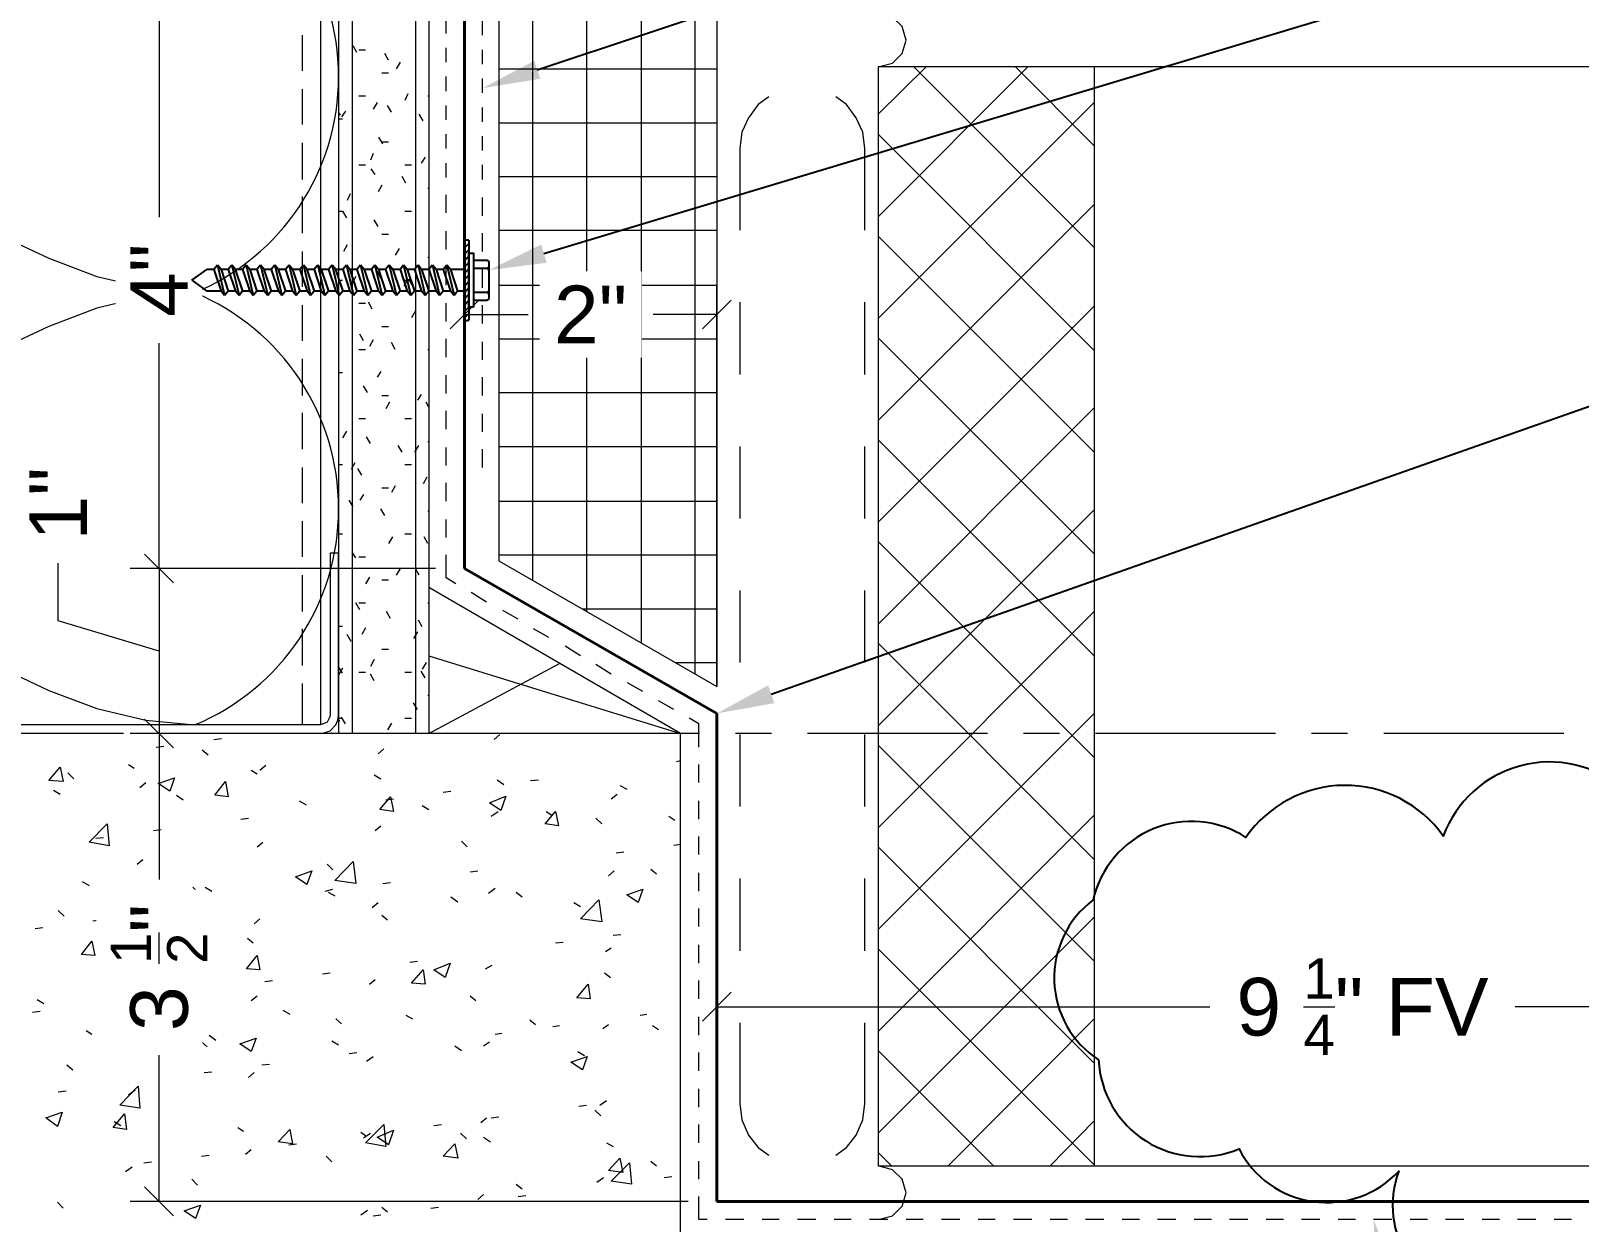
# Model space of a CAD drawing. Header units: inches. Extents: x -257 to 21868, y -296 to 108.
# Drawn here: x 2.56 to 13.31, y 20.89 to 29.15 of the extents above; entities that cross this region are included whole.
import ezdxf
from ezdxf import colors
from ezdxf.entities.mleader import LeaderData, LeaderLine
from ezdxf.math import Vec2, Vec3

# ---------------------------------------------------------------- set-up
doc = ezdxf.new("R2010")
doc.units = ezdxf.units.IN
doc.header["$MEASUREMENT"] = 0
doc.linetypes.add('CENTER', pattern=[2, 1.25, -0.25, 0.25, -0.25])
doc.linetypes.add('HIDDEN', pattern=[0.375, 0.25, -0.125])
doc.layers.get('Defpoints').update_dxf_attribs({"color": 3})
for name, color, linetype, lineweight in [('NSE-By_Others', 8, 'Continuous', 0), ('NSE-Call-Outs', 171, 'Continuous', 13), ('NSE-Dimensions', 51, 'Continuous', 13), ('NSE-Flashing 01', 2, 'Continuous', 40), ('NSE-Grid', 6, 'CENTER', 13), ('NSE-Hardware', 111, 'Continuous', 25)]:
    doc.layers.add(name, color=color, linetype=linetype, lineweight=lineweight)
doc.styles.add('004 - NSSM - Standard', font='arial.ttf', dxfattribs={"height": 0.4})
doc.dimstyles.new('004 - NSSM - Standard', dxfattribs={"dimtxt": 0.4, "dimasz": 0.2, "dimexe": 0.2, "dimexo": 0.2, "dimgap": 0.2, "dimtad": 0, "dimdec": 4, "dimzin": 3, "dimdsep": 46, "dimlunit": 4, "dimtxsty": '004 - NSSM - Standard', "dimblk": 'OBLIQUE', "dimcen": 0.2, "dimclrd": 256, "dimclre": 256, "dimclrt": 256, "dimadec": 0, "dimazin": 0, "dimtfac": 0.7, "dimtdec": 4, "dimtmove": 1, "dimatfit": 2, "dimfxl": 1, "dimtfill": 1, "dimtfillclr": 11, "dimfrac": 1, "dimtolj": 1, "dimtzin": 0, "dimlwd": 0, "dimlwe": 0, "dimarcsym": 0})

# ---------------------------------------------------------------- blocks, each defined once
blk = doc.blocks.new('_Oblique')
at = {"color": 0, "linetype": 'ByBlock', "lineweight": -2}
blk.add_line((-0.5, -0.5), (0.5, 0.5), dxfattribs=at)
blk = doc.blocks.new('*D12')
at = {"layer": 'Defpoints', "color": 0, "transparency": 16777216}
for p in [(3.452, 29.422), (5.573, 29.422), (5.573, 25.422)]:
    blk.add_point(p, dxfattribs=at)
at = {"layer": 'NSE-Dimensions', "lineweight": 0, "transparency": 16777216}
for p, q in [((5.373, 29.422), (3.252, 29.422)), ((3.452, 29.422), (3.452, 27.86)), ((3.452, 25.422), (3.452, 26.985)), ((5.373, 25.422), (3.252, 25.422))]:
    blk.add_line(p, q, dxfattribs=at)
at = {"layer": 'NSE-Dimensions', "lineweight": 0, "transparency": 16777216, "xscale": 0.2, "yscale": 0.2, "zscale": 0.2}
for p, rotation in [((3.452, 29.422), 90), ((3.452, 25.422), 270)]:
    blk.add_blockref('_Oblique', p, dxfattribs=dict(at, rotation=rotation))
at = {"layer": 'NSE-Dimensions', "transparency": 16777216, "insert": (3.452, 27.422), "char_height": 0.4, "attachment_point": 5, "rotation": 90, "style": '004 - NSSM - Standard', "bg_fill": 3, "box_fill_scale": 1.25, "bg_fill_color": 256, "bg_fill_true_color": 13158600, "bg_fill_transparency": 0}
blk.add_mtext('\\A1;4"', dxfattribs=at)
blk = doc.blocks.new('*D13')
at = {"layer": 'Defpoints', "color": 0, "transparency": 16777216}
for p in [(5.573, 25.422), (3.452, 24.276), (7.326, 24.276)]:
    blk.add_point(p, dxfattribs=at)
at = {"layer": 'NSE-Dimensions', "lineweight": 0, "transparency": 16777216}
for p, q in [((2.752, 25.059), (2.752, 25.459)), ((5.373, 25.422), (3.252, 25.422)), ((3.452, 25.422), (3.452, 24.276)), ((3.452, 24.849), (2.752, 25.059)), ((7.126, 24.276), (3.252, 24.276))]:
    blk.add_line(p, q, dxfattribs=at)
at = {"layer": 'NSE-Dimensions', "lineweight": 0, "transparency": 16777216, "xscale": 0.2, "yscale": 0.2, "zscale": 0.2}
for p, rotation in [((3.452, 25.422), 90), ((3.452, 24.276), 270)]:
    blk.add_blockref('_Oblique', p, dxfattribs=dict(at, rotation=rotation))
at = {"layer": 'NSE-Dimensions', "transparency": 16777216, "insert": (2.752, 25.87), "char_height": 0.4, "attachment_point": 5, "rotation": 90, "style": '004 - NSSM - Standard', "bg_fill": 3, "box_fill_scale": 1.25, "bg_fill_color": 256, "bg_fill_true_color": 13158600, "bg_fill_transparency": 0}
blk.add_mtext('\\A1;1"', dxfattribs=at)
blk = doc.blocks.new('*D14')
at = {"layer": 'Defpoints', "color": 0, "transparency": 16777216}
for p in [(5.573, 27.185), (5.573, 25.422), (7.326, 24.416)]:
    blk.add_point(p, dxfattribs=at)
at = {"layer": 'NSE-Dimensions', "lineweight": 0, "transparency": 16777216}
for p, q in [((5.573, 25.622), (5.573, 27.385)), ((7.326, 24.616), (7.326, 27.385)), ((5.573, 27.185), (6.016, 27.185)), ((7.326, 27.185), (6.883, 27.185))]:
    blk.add_line(p, q, dxfattribs=at)
at = {"layer": 'NSE-Dimensions', "lineweight": 0, "transparency": 16777216, "xscale": 0.2, "yscale": 0.2, "zscale": 0.2, "rotation": 180}
blk.add_blockref('_Oblique', (5.573, 27.185), dxfattribs=at)
at = {"layer": 'NSE-Dimensions', "lineweight": 0, "transparency": 16777216, "xscale": 0.2, "yscale": 0.2, "zscale": 0.2}
blk.add_blockref('_Oblique', (7.326, 27.185), dxfattribs=at)
at = {"layer": 'NSE-Dimensions', "transparency": 16777216, "insert": (6.449, 27.185), "char_height": 0.4, "attachment_point": 5, "style": '004 - NSSM - Standard', "bg_fill": 3, "box_fill_scale": 1.25, "bg_fill_color": 256, "bg_fill_true_color": 13158600, "bg_fill_transparency": 0}
blk.add_mtext('\\A1;2"', dxfattribs=at)
blk = doc.blocks.new('*D15')
at = {"layer": 'Defpoints', "color": 0, "transparency": 16777216}
for p in [(7.326, 24.276), (3.452, 21.029), (7.326, 21.029)]:
    blk.add_point(p, dxfattribs=at)
at = {"layer": 'NSE-Dimensions', "lineweight": 0, "transparency": 16777216}
for p, q in [((7.126, 24.276), (3.252, 24.276)), ((3.452, 24.276), (3.452, 23.262)), ((3.452, 21.029), (3.452, 22.043)), ((7.126, 21.029), (3.252, 21.029))]:
    blk.add_line(p, q, dxfattribs=at)
at = {"layer": 'NSE-Dimensions', "lineweight": 0, "transparency": 16777216, "xscale": 0.2, "yscale": 0.2, "zscale": 0.2}
for p, rotation in [((3.452, 24.276), 90), ((3.452, 21.029), 270)]:
    blk.add_blockref('_Oblique', p, dxfattribs=dict(at, rotation=rotation))
at = {"layer": 'NSE-Dimensions', "transparency": 16777216, "insert": (3.452, 22.652), "char_height": 0.4, "attachment_point": 5, "rotation": 90, "style": '004 - NSSM - Standard', "bg_fill": 3, "box_fill_scale": 1.25, "bg_fill_color": 256, "bg_fill_true_color": 13158600, "bg_fill_transparency": 0}
blk.add_mtext('\\A1;3 {\\H0.7x;\\S1/2;}"', dxfattribs=at)
blk = doc.blocks.new('*D16')
at = {"layer": 'Defpoints', "color": 0, "transparency": 16777216}
for p in [(16.293, 22.38), (7.326, 21.029), (16.293, 21.029)]:
    blk.add_point(p, dxfattribs=at)
at = {"layer": 'NSE-Dimensions', "lineweight": 0, "transparency": 16777216}
for p, q in [((7.326, 21.229), (7.326, 22.58)), ((16.293, 21.229), (16.293, 22.58)), ((7.326, 22.38), (10.75, 22.38)), ((16.293, 22.38), (12.869, 22.38))]:
    blk.add_line(p, q, dxfattribs=at)
at = {"layer": 'NSE-Dimensions', "lineweight": 0, "transparency": 16777216, "xscale": 0.2, "yscale": 0.2, "zscale": 0.2, "rotation": 180}
blk.add_blockref('_Oblique', (7.326, 22.38), dxfattribs=at)
at = {"layer": 'NSE-Dimensions', "lineweight": 0, "transparency": 16777216, "xscale": 0.2, "yscale": 0.2, "zscale": 0.2}
blk.add_blockref('_Oblique', (16.293, 22.38), dxfattribs=at)
at = {"layer": 'NSE-Dimensions', "transparency": 16777216, "insert": (11.809, 22.38), "char_height": 0.4, "attachment_point": 5, "style": '004 - NSSM - Standard', "bg_fill": 3, "box_fill_scale": 1.25, "bg_fill_color": 256, "bg_fill_true_color": 13158600, "bg_fill_transparency": 0}
blk.add_mtext('\\A1;9 {\\H0.7x;\\S1/4;}" FV', dxfattribs=at)
blk = doc.blocks.new('*U18')
h = blk.add_hatch()
h.set_pattern_fill('ANSI31', scale=0.25, angle=180)
h.set_pattern_definition([(225, (-0.96875, 0.2462), (0.0220971, -0.0220971), [])])
h.paths.add_polyline_path([(0, -0.271, 0.602221), (0.016, -0.28, 0.602221), (0.031, -0.271), (0.031, 0.271, 0.602221), (0.016, 0.28, 0.602221), (0, 0.271)])
at = {"color": 0, "linetype": 'ByBlock', "lineweight": -2}
for p, q in [((-1.892, 0), (-1.789, 0.075)), ((-1.892, 0), (-1.789, -0.075)), ((-1.74, 0.075), (-1.789, 0.075)), ((-1.715, 0.105), (-1.74, 0.075)), ((-1.74, 0.075), (-1.69, -0.075)), ((-1.715, 0.105), (-1.665, -0.105)), ((-1.69, 0.075), (-1.715, 0.105)), ((-1.64, 0.075), (-1.69, 0.075)), ((-1.69, 0.075), (-1.64, -0.075)), ((-1.615, 0.105), (-1.64, 0.075)), ((-1.64, 0.075), (-1.59, -0.075)), ((-1.615, 0.105), (-1.565, -0.105)), ((-1.59, 0.075), (-1.615, 0.105)), ((-1.541, 0.075), (-1.591, 0.075)), ((-1.591, 0.075), (-1.541, -0.075)), ((-1.516, 0.105), (-1.541, 0.075)), ((-1.541, 0.075), (-1.491, -0.075)), ((-1.516, 0.105), (-1.466, -0.105)), ((-1.491, 0.075), (-1.516, 0.105)), ((-1.441, 0.075), (-1.491, 0.075)), ((-1.491, 0.075), (-1.441, -0.075)), ((-1.416, 0.105), (-1.441, 0.075)), ((-1.441, 0.075), (-1.391, -0.075)), ((-1.416, 0.105), (-1.366, -0.105)), ((-1.391, 0.075), (-1.416, 0.105)), ((-1.342, 0.075), (-1.392, 0.075)), ((-1.392, 0.075), (-1.342, -0.075)), ((-1.317, 0.105), (-1.342, 0.075)), ((-1.342, 0.075), (-1.292, -0.075)), ((-1.317, 0.105), (-1.267, -0.105)), ((-1.292, 0.075), (-1.317, 0.105)), ((-1.243, 0.075), (-1.293, 0.075)), ((-1.293, 0.075), (-1.243, -0.075)), ((-1.218, 0.105), (-1.243, 0.075)), ((-1.243, 0.075), (-1.193, -0.075)), ((-1.218, 0.105), (-1.168, -0.105)), ((-1.193, 0.075), (-1.218, 0.105)), ((-1.143, 0.075), (-1.193, 0.075)), ((-1.193, 0.075), (-1.143, -0.075)), ((-1.118, 0.105), (-1.143, 0.075)), ((-1.143, 0.075), (-1.093, -0.075)), ((-1.118, 0.105), (-1.068, -0.105)), ((-1.093, 0.075), (-1.118, 0.105)), ((-1.044, 0.075), (-1.094, 0.075)), ((-1.094, 0.075), (-1.044, -0.075)), ((-1.019, 0.105), (-1.044, 0.075)), ((-1.044, 0.075), (-0.994, -0.075)), ((-1.019, 0.105), (-0.969, -0.105)), ((-0.994, 0.075), (-1.019, 0.105)), ((-0.944, 0.075), (-0.994, 0.075)), ((-0.994, 0.075), (-0.944, -0.075)), ((-0.919, 0.105), (-0.944, 0.075)), ((-0.944, 0.075), (-0.894, -0.075)), ((-0.919, 0.105), (-0.869, -0.105)), ((-0.894, 0.075), (-0.919, 0.105)), ((-0.845, 0.075), (-0.895, 0.075)), ((-0.895, 0.075), (-0.845, -0.075)), ((-0.82, 0.105), (-0.845, 0.075)), ((-0.845, 0.075), (-0.795, -0.075)), ((-0.82, 0.105), (-0.77, -0.105)), ((-0.795, 0.075), (-0.82, 0.105)), ((-0.746, 0.075), (-0.796, 0.075)), ((-0.796, 0.075), (-0.746, -0.075)), ((-0.721, 0.105), (-0.746, 0.075)), ((-0.746, 0.075), (-0.696, -0.075)), ((-0.721, 0.105), (-0.671, -0.105)), ((-0.696, 0.075), (-0.721, 0.105)), ((-0.646, 0.075), (-0.696, 0.075)), ((-0.696, 0.075), (-0.646, -0.075)), ((-0.621, 0.105), (-0.646, 0.075)), ((-0.646, 0.075), (-0.596, -0.075)), ((-0.621, 0.105), (-0.571, -0.105)), ((-0.596, 0.075), (-0.621, 0.105)), ((-0.547, 0.075), (-0.597, 0.075)), ((-0.597, 0.075), (-0.547, -0.075)), ((-0.522, 0.105), (-0.547, 0.075)), ((-0.547, 0.075), (-0.497, -0.075)), ((-0.522, 0.105), (-0.472, -0.105)), ((-0.497, 0.075), (-0.522, 0.105)), ((-0.447, 0.075), (-0.497, 0.075)), ((-0.497, 0.075), (-0.447, -0.075)), ((-0.422, 0.105), (-0.447, 0.075)), ((-0.447, 0.075), (-0.397, -0.075)), ((-0.422, 0.105), (-0.372, -0.105)), ((-0.397, 0.075), (-0.422, 0.105)), ((-0.347, 0.075), (-0.397, 0.075)), ((-0.397, 0.075), (-0.347, -0.075)), ((-0.322, 0.105), (-0.347, 0.075)), ((-0.347, 0.075), (-0.297, -0.075)), ((-0.322, 0.105), (-0.272, -0.105)), ((-0.297, 0.075), (-0.322, 0.105)), ((-0.247, 0.075), (-0.297, 0.075)), ((-0.297, 0.075), (-0.247, -0.075)), ((-0.222, 0.105), (-0.247, 0.075)), ((-0.247, 0.075), (-0.197, -0.075)), ((-0.222, 0.105), (-0.172, -0.105)), ((-0.197, 0.075), (-0.222, 0.105)), ((-0.147, 0.075), (-0.197, 0.075)), ((-0.197, 0.075), (-0.147, -0.075)), ((-0.122, 0.105), (-0.147, 0.075)), ((-0.147, 0.075), (-0.097, -0.075)), ((-0.122, 0.105), (-0.072, -0.105)), ((-0.097, 0.075), (-0.122, 0.105)), ((0, 0.075), (-0.097, 0.075)), ((-0.097, 0.075), (-0.047, -0.075)), ((-1.69, -0.075), (-1.789, -0.075)), ((-1.665, -0.105), (-1.69, -0.075)), ((-1.64, -0.075), (-1.665, -0.105)), ((-1.59, -0.075), (-1.64, -0.075)), ((-1.565, -0.105), (-1.59, -0.075)), ((-1.54, -0.075), (-1.565, -0.105)), ((-1.491, -0.075), (-1.541, -0.075)), ((-1.466, -0.105), (-1.491, -0.075)), ((-1.441, -0.075), (-1.466, -0.105)), ((-1.391, -0.075), (-1.441, -0.075)), ((-1.366, -0.105), (-1.391, -0.075)), ((-1.341, -0.075), (-1.366, -0.105)), ((-1.292, -0.075), (-1.342, -0.075)), ((-1.267, -0.105), (-1.292, -0.075)), ((-1.242, -0.075), (-1.267, -0.105)), ((-1.193, -0.075), (-1.243, -0.075)), ((-1.168, -0.105), (-1.193, -0.075)), ((-1.143, -0.075), (-1.168, -0.105)), ((-1.093, -0.075), (-1.143, -0.075)), ((-1.068, -0.105), (-1.093, -0.075)), ((-1.043, -0.075), (-1.068, -0.105)), ((-0.994, -0.075), (-1.044, -0.075)), ((-0.969, -0.105), (-0.994, -0.075)), ((-0.944, -0.075), (-0.969, -0.105)), ((-0.894, -0.075), (-0.944, -0.075)), ((-0.869, -0.105), (-0.894, -0.075)), ((-0.844, -0.075), (-0.869, -0.105)), ((-0.795, -0.075), (-0.845, -0.075)), ((-0.77, -0.105), (-0.795, -0.075)), ((-0.745, -0.075), (-0.77, -0.105)), ((-0.696, -0.075), (-0.746, -0.075)), ((-0.671, -0.105), (-0.696, -0.075)), ((-0.646, -0.075), (-0.671, -0.105)), ((-0.596, -0.075), (-0.646, -0.075)), ((-0.571, -0.105), (-0.596, -0.075)), ((-0.546, -0.075), (-0.571, -0.105)), ((-0.497, -0.075), (-0.547, -0.075)), ((-0.472, -0.105), (-0.497, -0.075)), ((-0.447, -0.075), (-0.472, -0.105)), ((-0.397, -0.075), (-0.447, -0.075)), ((-0.372, -0.105), (-0.397, -0.075)), ((-0.347, -0.075), (-0.372, -0.105)), ((-0.297, -0.075), (-0.347, -0.075)), ((-0.272, -0.105), (-0.297, -0.075)), ((-0.247, -0.075), (-0.272, -0.105)), ((-0.197, -0.075), (-0.247, -0.075)), ((-0.172, -0.105), (-0.197, -0.075)), ((-0.147, -0.075), (-0.172, -0.105)), ((-0.097, -0.075), (-0.147, -0.075)), ((-0.072, -0.105), (-0.097, -0.075)), ((-0.047, -0.075), (-0.072, -0.105)), ((0, -0.075), (-0.047, -0.075))]:
    blk.add_line(p, q, dxfattribs=at)
at = {"color": 0, "linetype": 'ByBlock', "lineweight": -2, "flags": 128}
blk.add_lwpolyline([(0.021, -0.281), (0.01, -0.281, -0.414214), (0, -0.271), (0, 0.271, -0.414214), (0.01, 0.281), (0.021, 0.281, -0.414214), (0.031, 0.271), (0.031, -0.271, -0.414214)], format="xyb", close=True, dxfattribs=at)
blk.add_lwpolyline([(0.062, -0.188), (0.031, -0.188), (0.031, 0.187), (0.062, 0.187), (0.062, -0.188)], dxfattribs=at)
for points in [[(0.062, 0.14), (0.153, 0.14, -0.414214), (0.169, 0.124), (0.169, -0.124, -0.414214), (0.153, -0.14), (0.062, -0.14)], [(0.169, 0.094, -0.414214), (0.156, 0.082), (0.062, 0.082)], [(0.169, 0.069, 0.414214), (0.156, 0.082), (0.062, 0.082)], [(0.169, -0.071, -0.414214), (0.156, -0.084), (0.062, -0.084)], [(0.169, -0.096, 0.414214), (0.156, -0.084), (0.062, -0.084)]]:
    blk.add_lwpolyline(points, format="xyb", dxfattribs=at)

msp = doc.modelspace()

# ---------------------------------------------------------------- linework, layer by layer
at = {"layer": 'NSE-By_Others'}
for points in [[(4.57303, 34.40912), (4.57303, 24.33603)], [(4.6997, 24.27639), (4.6997, 34.40912)], [(4.79303, 34.40912), (4.79303, 24.27639)], [(5.23303, 34.40912), (5.23303, 24.27639)], [(5.32635, 34.40912), (5.32635, 24.27639)], [(6.0464, 34.40912), (6.0464, 25.34317)], [(6.41971, 34.40912), (6.41971, 25.1229)], [(6.79973, 34.40912), (6.79973, 24.9094)], [(7.17303, 34.40912), (7.17303, 24.68982)], [(7.32641, 34.40912), (7.32641, 24.60306)], [(5.5728, 31.74246), (5.69947, 31.61579), (5.69947, 29.97579), (5.8128, 29.85579), (5.8128, 25.47579), (7.32613, 24.60246)], [(8.44613, 28.90246), (8.54613, 28.92912), (8.6128, 28.99579), (8.63947, 29.08912), (8.6128, 29.18246), (8.54613, 29.24912), (8.44613, 29.27579), (16.0728, 29.27579), (15.97947, 29.24912), (15.9128, 29.18246), (15.88613, 29.08912), (15.9128, 28.99579), (15.97947, 28.92912), (16.0728, 28.90246)], [(4.44613, 29.12246), (4.44613, 28.87579)], [(4.82613, 29.00246), (4.79947, 29.04912)], [(4.83947, 29.02246), (4.88613, 29.02246)], [(5.04613, 28.94912), (5.01947, 28.99579)], [(5.12613, 28.93579), (5.09947, 28.88912)], [(4.99947, 28.86246), (5.04613, 28.86246)], [(5.8128, 28.88912), (7.32613, 28.88912)], [(8.44613, 28.57579), (8.77947, 28.90246)], [(8.44613, 27.86246), (9.48613, 28.90246)], [(16.0728, 28.90246), (8.44613, 28.90246), (8.44613, 21.27579), (16.0728, 21.27579)], [(9.94613, 27.64912), (8.6928, 28.90246)], [(9.94613, 28.35579), (9.39947, 28.90246)], [(9.94613, 28.90246), (9.94613, 21.27579)], [(4.44613, 28.74912), (4.44613, 28.50246)], [(5.17947, 28.71579), (5.15947, 28.66912)], [(4.74613, 28.59579), (4.71947, 28.55579)], [(4.83947, 28.70246), (4.88613, 28.70246)], [(4.96613, 28.65579), (4.93947, 28.60912)], [(5.06613, 28.58912), (5.03947, 28.63579)], [(5.31947, 28.70246), (5.32613, 28.70246)], [(7.68613, 28.69579), (7.6128, 28.64246), (7.54613, 28.54912), (7.49947, 28.44912), (7.48613, 28.33579), (7.48613, 27.76912)], [(8.3528, 27.76912), (8.3528, 28.33579), (8.33947, 28.44912), (8.2928, 28.54912), (8.22613, 28.64246), (8.1528, 28.69579)], [(8.44613, 27.15579), (9.94613, 28.65579)], [(4.7128, 28.56912), (4.69947, 28.58912)], [(4.69947, 28.54246), (4.72613, 28.54246)], [(5.28613, 28.52912), (5.25947, 28.57579)], [(5.8128, 28.51579), (7.32613, 28.51579)], [(5.00613, 28.36912), (4.97947, 28.41579)], [(4.99947, 28.38246), (5.04613, 28.38246)], [(9.94613, 26.93579), (8.44613, 28.43579)], [(4.44613, 28.37579), (4.44613, 28.12246)], [(4.93947, 28.30246), (4.91947, 28.25579)], [(5.29947, 28.27579), (5.2728, 28.23579)], [(4.83947, 28.22246), (4.88613, 28.22246)], [(4.9528, 28.15579), (4.92613, 28.19579)], [(5.15947, 28.22246), (5.20613, 28.22246)], [(4.99947, 28.08246), (4.9728, 28.03579)], [(5.16613, 28.09579), (5.13947, 28.14246)], [(5.31947, 28.06246), (5.32613, 28.06246)], [(5.8128, 28.14246), (7.32613, 28.14246)], [(4.44613, 28.00246), (4.44613, 27.74912)], [(4.77947, 28.02246), (4.75947, 27.97579)], [(5.44613, 27.88912), (5.44613, 28.01579)], [(5.69947, 27.86912), (5.69947, 27.99579)], [(4.69947, 27.90246), (4.72613, 27.90246), (4.7528, 27.85579)], [(5.15947, 27.90246), (5.20613, 27.90246)], [(8.44613, 26.44912), (9.94613, 27.94912)], [(4.9728, 27.79579), (4.94613, 27.84246)], [(4.99947, 27.74246), (5.04613, 27.74246)], [(5.44613, 27.63579), (5.44613, 27.76246)], [(5.69947, 27.62246), (5.69947, 27.74912)], [(5.8128, 27.76912), (7.32613, 27.76912)], [(2.35947, 27.72912), (2.68613, 27.57579), (3.01947, 27.44912), (3.35947, 27.36912), (3.69947, 27.33579), (3.35947, 27.30912), (3.01947, 27.22912), (2.68613, 27.10246), (2.35947, 26.94912)], [(4.75947, 27.66912), (4.7328, 27.62246)], [(5.11947, 27.64246), (5.0928, 27.59579)], [(9.94613, 26.22912), (8.44613, 27.72912)], [(4.44613, 27.62246), (4.44613, 27.37579)], [(5.31947, 27.58246), (5.32613, 27.58246)], [(4.69947, 27.42246), (4.72613, 27.42246)], [(4.81947, 27.44912), (4.7928, 27.40246)], [(4.9928, 27.43579), (4.96613, 27.48246)], [(5.17947, 27.42912), (5.1528, 27.38246)], [(5.15947, 27.42246), (5.20613, 27.42246)], [(5.2128, 27.38246), (5.18613, 27.42912)], [(5.44613, 27.38912), (5.44613, 27.51579)], [(5.69947, 27.36912), (5.69947, 27.49579)], [(5.8128, 27.38912), (7.32613, 27.38912)], [(4.44613, 27.24912), (4.44613, 27.00246)], [(4.83947, 27.26246), (4.88613, 27.26246)], [(4.9328, 27.22246), (4.90613, 27.26912)], [(5.2328, 27.20912), (5.20613, 27.16246)], [(5.44613, 27.13579), (5.44613, 27.26246)], [(5.69947, 27.12246), (5.69947, 27.24912)], [(7.48613, 27.26912), (7.48613, 26.76912)], [(8.3528, 26.76912), (8.3528, 27.26912)], [(8.44613, 25.74246), (9.94613, 27.24246)], [(4.99947, 27.10246), (5.04613, 27.10246)], [(4.8728, 27.00246), (4.84613, 27.04912)], [(4.93947, 27.00912), (4.9128, 26.96246)], [(5.0928, 26.94246), (5.06613, 26.98912)], [(5.44613, 26.88912), (5.44613, 27.01579)], [(5.69947, 26.86912), (5.69947, 26.99579)], [(5.8128, 27.01579), (7.32613, 27.01579)], [(9.94613, 25.52246), (8.44613, 27.02246)], [(4.44613, 26.87579), (4.44613, 26.62246)], [(4.83947, 26.94246), (4.88613, 26.94246)], [(5.31947, 26.94246), (5.32613, 26.94246)], [(4.69947, 26.78246), (4.72613, 26.78246)], [(4.9928, 26.78912), (4.96613, 26.74912)], [(4.89947, 26.64246), (4.8728, 26.68912)], [(5.44613, 26.63579), (5.44613, 26.76246)], [(5.69947, 26.62246), (5.69947, 26.74912)], [(4.99947, 26.62246), (5.04613, 26.62246)], [(5.0528, 26.57579), (5.02613, 26.52912)], [(5.2728, 26.62912), (5.24613, 26.58912)], [(5.32613, 26.54246), (5.30613, 26.57579)], [(5.8128, 26.64246), (7.32613, 26.64246)], [(4.44613, 26.50246), (4.44613, 26.24912)], [(4.83947, 26.46246), (4.88613, 26.46246)], [(5.15947, 26.46246), (5.20613, 26.46246)], [(5.44613, 26.38912), (5.44613, 26.51579)], [(5.69947, 26.36912), (5.69947, 26.49579)], [(8.44613, 25.03579), (9.94613, 26.53579)], [(4.7528, 26.37579), (4.72613, 26.32912)], [(4.91947, 26.28912), (4.8928, 26.33579)], [(5.13947, 26.22912), (5.1128, 26.27579)], [(5.2528, 26.27579), (5.22613, 26.22912)], [(5.31947, 26.30246), (5.32613, 26.30246)], [(5.44613, 26.13579), (5.44613, 26.26246)], [(5.69947, 26.12246), (5.69947, 26.24912)], [(5.8128, 26.26912), (7.32613, 26.26912)], [(7.48613, 26.26912), (7.48613, 25.76912)], [(8.3528, 25.76912), (8.3528, 26.26912)], [(9.94613, 24.81579), (8.44613, 26.31579)], [(4.69947, 26.14246), (4.72613, 26.14246)], [(4.8128, 26.15579), (4.78613, 26.10912)], [(5.15947, 26.14246), (5.20613, 26.14246)], [(4.44613, 26.12246), (4.44613, 25.87579)], [(4.85947, 26.06912), (4.8328, 26.11579)], [(5.3128, 26.05579), (5.28613, 26.00912)], [(5.44613, 25.88912), (5.44613, 26.01579)], [(4.8728, 25.93579), (4.84613, 25.89579)], [(4.99947, 25.98246), (5.04613, 25.98246)], [(5.0928, 25.99579), (5.06613, 25.94912)], [(4.79947, 25.84912), (4.7728, 25.89579)], [(5.01947, 25.78912), (4.9928, 25.83579)], [(5.31947, 25.82246), (5.32613, 25.82246)], [(5.8128, 25.88912), (7.32613, 25.88912)], [(8.44613, 24.32912), (9.94613, 25.82912)], [(4.44613, 25.74912), (4.44613, 25.50246)], [(5.44613, 25.63579), (5.44613, 25.76246)], [(4.69947, 25.66246), (4.72613, 25.66246)], [(5.0728, 25.64246), (5.04613, 25.59579)], [(5.15947, 25.66246), (5.20613, 25.66246)], [(5.31947, 25.59579), (5.2928, 25.64246)], [(9.94613, 24.10912), (8.44613, 25.60912)], [(4.5728, 24.27579), (4.60613, 24.28246), (4.63947, 24.29579), (4.67947, 24.33579), (4.6928, 24.36912), (4.69947, 24.40246), (4.69947, 25.52912), (4.63947, 25.52912), (4.63947, 24.40246), (4.6328, 24.38246), (4.61947, 24.35579), (4.5928, 24.34246), (4.5728, 24.33579), (-1.17387, 24.33579)], [(4.81947, 25.49579), (4.7928, 25.53579)], [(4.83947, 25.50246), (4.88613, 25.50246)], [(5.5128, 25.31579), (5.44613, 25.35579), (5.44613, 25.51579)], [(5.8128, 25.51579), (7.32613, 25.51579)], [(4.44613, 25.37579), (4.44613, 25.12246)], [(5.12613, 25.42246), (5.09947, 25.37579)], [(5.25947, 25.37579), (5.2328, 25.42246)], [(4.9128, 25.36246), (4.88613, 25.31579)], [(4.99947, 25.34246), (5.04613, 25.34246)], [(7.0728, 24.27579), (5.32613, 25.28912)], [(7.48613, 25.26912), (7.48613, 24.76912)], [(8.3528, 24.76912), (8.3528, 25.26912)], [(4.84613, 25.13579), (4.81947, 25.18246)], [(4.83947, 25.18246), (4.88613, 25.18246)], [(5.31947, 25.18246), (5.32613, 25.18246)], [(5.72613, 25.18912), (5.61947, 25.25579)], [(5.05947, 25.07579), (5.0328, 25.12246)], [(5.27947, 25.01579), (5.2528, 25.06246)], [(5.94613, 25.06912), (5.83947, 25.12912)], [(6.3928, 25.14246), (7.32613, 25.14246)], [(8.44613, 23.62246), (9.94613, 25.12246)], [(4.44613, 25.00246), (4.44613, 24.74912)], [(4.69947, 25.02246), (4.72613, 25.02246)], [(4.78613, 24.91579), (4.75947, 24.96246)], [(4.88613, 25.00912), (4.85947, 24.96246)], [(5.24613, 24.98246), (5.21947, 24.93579)], [(6.15947, 24.94246), (6.0528, 25.00246)], [(4.99947, 24.86246), (5.04613, 24.86246)], [(6.37947, 24.81579), (6.2728, 24.88246)], [(9.94613, 23.40246), (8.44613, 24.90246)], [(4.72613, 24.69579), (4.69947, 24.74246)], [(4.72613, 24.72912), (4.69947, 24.68246)], [(4.94613, 24.78912), (4.91947, 24.74246)], [(5.30613, 24.76912), (5.27947, 24.72246)], [(5.32613, 24.81579), (7.0728, 24.27579)], [(5.32613, 24.27579), (6.2328, 24.76246)], [(6.5928, 24.68912), (6.48613, 24.75579)], [(7.03947, 24.76912), (7.32613, 24.76912)], [(4.44613, 24.62246), (4.44613, 24.33579)], [(4.83947, 24.70246), (4.88613, 24.70246)], [(4.94613, 24.64246), (4.91947, 24.68912)], [(5.15947, 24.70246), (5.20613, 24.70246)], [(5.29947, 24.66246), (5.2728, 24.70912)], [(6.8128, 24.56912), (6.70613, 24.62912)], [(5.31947, 24.54246), (5.32613, 24.54246)], [(5.24613, 24.44246), (5.21947, 24.48912)], [(7.02613, 24.44246), (6.91947, 24.50246)], [(8.44613, 22.91579), (9.94613, 24.41579)], [(4.69947, 24.38246), (4.72613, 24.38246)], [(4.70613, 24.36912), (4.69947, 24.35579)], [(4.74613, 24.34246), (4.71947, 24.38912)], [(5.06613, 24.34912), (5.03947, 24.30246)], [(5.15947, 24.38246), (5.20613, 24.38246)], [(7.19947, 24.18246), (7.19947, 24.34246), (7.1328, 24.38246)], [(3.4328, 24.18246), (3.48613, 24.18912)], [(3.8328, 24.23579), (3.88613, 24.24246)], [(5.77947, 24.23579), (5.81947, 24.26912)], [(16.0728, 11.40246), (16.0728, 20.77579), (7.0728, 20.77579), (7.0728, 24.27579)], [(7.48613, 24.26912), (7.48613, 23.76912)], [(8.3528, 23.76912), (8.3528, 24.26912)], [(9.94613, 22.69579), (8.44613, 24.19579)], [(3.7528, 24.16246), (3.7928, 24.12912)], [(4.9728, 24.13579), (5.0128, 24.16912)], [(7.04613, 24.08246), (7.0728, 24.08912)], [(2.81947, 24.00246), (2.85947, 23.96246)], [(3.23947, 24.06246), (3.27947, 24.03579)], [(4.0928, 24.02246), (4.1328, 23.99579)], [(4.1528, 24.02246), (4.1928, 24.05579)], [(4.94613, 23.98912), (4.9928, 23.96246)], [(7.19947, 23.93579), (7.19947, 24.06246)], [(2.71947, 23.88246), (2.76613, 23.85579)], [(3.31947, 23.90246), (3.35947, 23.93579)], [(5.42613, 23.86912), (5.47947, 23.87579)], [(5.79947, 23.95579), (5.84613, 23.92246)], [(6.0328, 23.94912), (6.08613, 23.95579)], [(6.6528, 23.91579), (6.69947, 23.88912)], [(3.5728, 23.84912), (3.61947, 23.81579)], [(4.42613, 23.80912), (4.4728, 23.78246)], [(5.02613, 23.81579), (5.07947, 23.82246)], [(5.27947, 23.77579), (5.32613, 23.74912)], [(6.5928, 23.82246), (6.6328, 23.85579)], [(7.19947, 23.68246), (7.19947, 23.80912)], [(4.01947, 23.68246), (4.0728, 23.68912)], [(5.75947, 23.70246), (5.80613, 23.73579)], [(6.13947, 23.73579), (6.17947, 23.70912)], [(6.48613, 23.68912), (6.52613, 23.64912)], [(6.9928, 23.70246), (7.0328, 23.67579)], [(8.44613, 22.20912), (9.94613, 23.70912)], [(3.0128, 23.54912), (3.06613, 23.55579)], [(3.4128, 23.60246), (3.46613, 23.60912)], [(4.9528, 23.60246), (4.9928, 23.63579)], [(7.19947, 23.43579), (7.19947, 23.56246)], [(4.1328, 23.48912), (4.1728, 23.52246)], [(5.5528, 23.52912), (5.5928, 23.48912)], [(6.62613, 23.44912), (6.67947, 23.45579)], [(7.02613, 23.50246), (7.0728, 23.50912)], [(9.94613, 21.98912), (8.44613, 23.48912)], [(3.29947, 23.36912), (3.33947, 23.40246)], [(4.61947, 23.36912), (4.65947, 23.32912)], [(6.86613, 23.33579), (6.90613, 23.30246)], [(2.91947, 23.24912), (2.96613, 23.22246)], [(5.00613, 23.23579), (5.05947, 23.24246)], [(5.6128, 23.31579), (5.66613, 23.32246)], [(6.5728, 23.28912), (6.6128, 23.32246)], [(7.19947, 23.18246), (7.19947, 23.30912)], [(7.48613, 23.26912), (7.48613, 22.76912)], [(8.3528, 22.76912), (8.3528, 23.26912)], [(3.68613, 23.20912), (3.72613, 23.16912)], [(3.7728, 23.20912), (3.81947, 23.18246)], [(4.60613, 23.18246), (4.65947, 23.19579)], [(4.62613, 23.17579), (4.6728, 23.14912)], [(5.47947, 23.14246), (5.52613, 23.10912)], [(5.73947, 23.16912), (5.78613, 23.20246)], [(5.9328, 23.17579), (5.9728, 23.14246)], [(2.7528, 23.04912), (2.7928, 23.00912)], [(3.59947, 23.05579), (3.6528, 23.06246)], [(4.9328, 23.06912), (4.9728, 23.10246)], [(4.99947, 23.01579), (5.03947, 22.98246)], [(6.3328, 23.10246), (6.37947, 23.07579)], [(7.19947, 22.93579), (7.19947, 23.06246)], [(2.5928, 22.92246), (2.64613, 22.92912)], [(2.9928, 22.97579), (3.04613, 22.98246)], [(4.1128, 22.95579), (4.1528, 22.98912)], [(8.44613, 21.50246), (9.94613, 23.00246)], [(3.27947, 22.83579), (3.32613, 22.86912)], [(4.06613, 22.85579), (4.10613, 22.82246)], [(6.20613, 22.82246), (6.25947, 22.82912)], [(6.60613, 22.87579), (6.65947, 22.88246)], [(7.19947, 22.68246), (7.19947, 22.80912)], [(3.13947, 22.69579), (3.1728, 22.66246)], [(5.1928, 22.68912), (5.24613, 22.69579)], [(6.5528, 22.76246), (6.5928, 22.78912)], [(9.94613, 21.28246), (8.44613, 22.78246)], [(4.58613, 22.60912), (4.63947, 22.61579)], [(5.71947, 22.64246), (5.76613, 22.66912)], [(6.54613, 22.61579), (6.58613, 22.58246)], [(4.18613, 22.55579), (4.23947, 22.56246)], [(4.9128, 22.53579), (4.9528, 22.56912)], [(7.19947, 22.43579), (7.19947, 22.56246)], [(2.60613, 22.42912), (2.6528, 22.40246)], [(3.17947, 22.42246), (3.22613, 22.42912)], [(3.45947, 22.39579), (3.50613, 22.36912)], [(4.0928, 22.42246), (4.1328, 22.45579)], [(5.6128, 22.45579), (5.6528, 22.42246)], [(2.5728, 22.34246), (2.62613, 22.34912)], [(3.25947, 22.30246), (3.30613, 22.33579)], [(4.3128, 22.35579), (4.35947, 22.32912)], [(4.67947, 22.29579), (4.71947, 22.26246)], [(5.16613, 22.32246), (5.2128, 22.29579)], [(6.02613, 22.28912), (6.06613, 22.25579)], [(6.5328, 22.22912), (6.5728, 22.25579)], [(6.7928, 22.32246), (6.83947, 22.32912)], [(7.19947, 22.18246), (7.19947, 22.30912)], [(7.48613, 22.26912), (7.48613, 21.70912), (7.49947, 21.59579), (7.54613, 21.48912), (7.6128, 21.40246), (7.68613, 21.34912)], [(8.1528, 21.34912), (8.22613, 21.40246), (8.2928, 21.48912), (8.33947, 21.59579), (8.3528, 21.70912), (8.3528, 22.26912)], [(8.9328, 21.27579), (9.94613, 22.29579)], [(2.94613, 22.21579), (2.98613, 22.18912)], [(3.79947, 22.18246), (3.84613, 22.14912)], [(5.78613, 22.18912), (5.8328, 22.19579)], [(6.18613, 22.24246), (6.2328, 22.24912)], [(6.87947, 22.24912), (6.91947, 22.22246)], [(3.74613, 22.13579), (3.78613, 22.10246)], [(4.6528, 22.14246), (4.69947, 22.11579)], [(4.7728, 22.05579), (4.82613, 22.06246)], [(5.50613, 22.10912), (5.5528, 22.07579)], [(5.70613, 22.10912), (5.74613, 22.13579)], [(6.35947, 22.06912), (6.40613, 22.04246)], [(7.19947, 21.93579), (7.19947, 22.06246)], [(9.24613, 21.27579), (8.44613, 22.07579)], [(2.8128, 21.97579), (2.8528, 21.94246)], [(4.16613, 21.97579), (4.21947, 21.98246)], [(4.8928, 22.00246), (4.93947, 22.03579)], [(3.76613, 21.92246), (3.81947, 21.92912)], [(4.0728, 21.88912), (4.1128, 21.92246)], [(2.7528, 21.78912), (2.80613, 21.79579)], [(3.23947, 21.76912), (3.28613, 21.80246)], [(6.5128, 21.69579), (6.55947, 21.72912)], [(7.19947, 21.68246), (7.19947, 21.80912)], [(5.68613, 21.57579), (5.72613, 21.60912)], [(5.75947, 21.60912), (5.8128, 21.61579)], [(6.36613, 21.68912), (6.41947, 21.69579)], [(6.47947, 21.66246), (6.51947, 21.62246)], [(3.13947, 21.58246), (3.18613, 21.55579)], [(3.99947, 21.54246), (4.03947, 21.51579)], [(4.8528, 21.50912), (4.8928, 21.48246)], [(4.8728, 21.46912), (4.91947, 21.50246)], [(5.35947, 21.55579), (5.4128, 21.56246)], [(5.54613, 21.50246), (5.58613, 21.46246)], [(7.19947, 21.43579), (7.19947, 21.56246)], [(9.63947, 21.27579), (9.94613, 21.58912)], [(4.3528, 21.42246), (4.40613, 21.42912)], [(5.70613, 21.47579), (5.7528, 21.44246)], [(6.55947, 21.43579), (6.60613, 21.40912)], [(3.34613, 21.29579), (3.39947, 21.30246)], [(3.74613, 21.34246), (3.79947, 21.34912)], [(4.0528, 21.35579), (4.0928, 21.38912)], [(4.6128, 21.34246), (4.6528, 21.30246)], [(6.86613, 21.30912), (6.90613, 21.27579)], [(7.19947, 21.18246), (7.19947, 21.30912)], [(8.53947, 21.27579), (8.44613, 21.36912)], [(3.21947, 21.23579), (3.26613, 21.26912)], [(3.67947, 21.18246), (3.71947, 21.14246)], [(6.4928, 21.16246), (6.53947, 21.19579)], [(6.95947, 21.19579), (7.0128, 21.20246)], [(8.44613, 20.90246), (8.54613, 20.92912), (8.6128, 20.99579), (8.63947, 21.08912), (8.6128, 21.18246), (8.54613, 21.24912), (8.44613, 21.27579)], [(5.66613, 21.04246), (5.70613, 21.07579)], [(5.9328, 21.14912), (5.9728, 21.11579)], [(2.74613, 21.02246), (2.78613, 20.98246)], [(4.8528, 20.93579), (4.89947, 20.96912)], [(4.99947, 20.98912), (5.03947, 20.95579)], [(5.33947, 20.98246), (5.3928, 20.98912)], [(5.94613, 21.06246), (5.99947, 21.06912)], [(7.25947, 20.90246), (7.19947, 20.90246), (7.19947, 21.06246)], [(4.93947, 20.92912), (4.9928, 20.93579)], [(7.5128, 20.90246), (7.38613, 20.90246)], [(7.75947, 20.90246), (7.63947, 20.90246)], [(8.0128, 20.90246), (7.88613, 20.90246)], [(8.25947, 20.90246), (8.13947, 20.90246)], [(8.5128, 20.90246), (8.38613, 20.90246)], [(8.75947, 20.90246), (8.63947, 20.90246)], [(9.0128, 20.90246), (8.88613, 20.90246)], [(9.25947, 20.90246), (9.13947, 20.90246)], [(9.5128, 20.90246), (9.38613, 20.90246)], [(9.75947, 20.90246), (9.63947, 20.90246)], [(10.0128, 20.90246), (9.88613, 20.90246)], [(10.25947, 20.90246), (10.13947, 20.90246)], [(10.5128, 20.90246), (10.38613, 20.90246)], [(10.75947, 20.90246), (10.63947, 20.90246)], [(11.0128, 20.90246), (10.88613, 20.90246)], [(11.25947, 20.90246), (11.13947, 20.90246)], [(11.5128, 20.90246), (11.38613, 20.90246)], [(11.75947, 20.90246), (11.63947, 20.90246)], [(12.0128, 20.90246), (11.88613, 20.90246)], [(12.25947, 20.90246), (12.13947, 20.90246)], [(12.5128, 20.90246), (12.38613, 20.90246)], [(12.75947, 20.90246), (12.63947, 20.90246)], [(13.0128, 20.90246), (12.88613, 20.90246)], [(13.25947, 20.90246), (13.13947, 20.90246)]]:
    msp.add_lwpolyline(points, dxfattribs=at)
msp.add_lwpolyline([(2.35947, 24.72912), (2.68613, 24.57579), (3.01947, 24.44912), (3.35947, 24.36912), (3.69947, 24.33579, 0.66666667), (3.69947, 27.33579, 0.66666667), (3.69947, 30.33579, 0.42956401)], format="xyb", dxfattribs=at)
at = {"layer": 'NSE-By_Others', "linetype": 'HIDDEN', "ltscale": 0.2}
for points in [[(5.44613, 28.13579), (5.44613, 30.07579)], [(5.69947, 28.12246), (5.69947, 29.38912), (5.63947, 29.56246)]]:
    msp.add_lwpolyline(points, dxfattribs=at)
at = {"layer": 'NSE-By_Others'}
for points in [[(2.76613, 24.04246), (2.78613, 23.94246), (2.68613, 23.94912)], [(3.55947, 23.96912), (3.52613, 23.87579), (3.44613, 23.92912)], [(3.9128, 23.94246), (3.9328, 23.83579), (3.83947, 23.84912)], [(5.05947, 23.83579), (5.07947, 23.73579), (4.98613, 23.74912)], [(5.85947, 23.84246), (5.82613, 23.74246), (5.74613, 23.79579)], [(6.20613, 23.73579), (6.22613, 23.63579), (6.1328, 23.64912)], [(3.10613, 23.49579), (2.96613, 23.52246), (3.0928, 23.64912)], [(4.81947, 23.23579), (4.6728, 23.25579), (4.79947, 23.38912)], [(4.5128, 23.32246), (4.47947, 23.22912), (4.39947, 23.28246)], [(6.52613, 22.96912), (6.37947, 22.98912), (6.50613, 23.12246)], [(6.8128, 23.19579), (6.77947, 23.10246), (6.69947, 23.15579)], [(2.98613, 22.83579), (3.00613, 22.73579), (2.9128, 22.74246)], [(3.1728, 22.80912), (3.13947, 22.71579), (3.05947, 22.76912)], [(4.1328, 22.73579), (4.1528, 22.63579), (4.05947, 22.64246)], [(5.28613, 22.63579), (5.29947, 22.53579), (5.20613, 22.54246)], [(5.4728, 22.68246), (5.43947, 22.58246), (5.35947, 22.63579)], [(6.4328, 22.53579), (6.44613, 22.43579), (6.3528, 22.44246)], [(4.12613, 22.16246), (4.0928, 22.06912), (4.0128, 22.12246)], [(6.42613, 22.03579), (6.3928, 21.94246), (6.3128, 21.99579)], [(3.31947, 21.67579), (3.17947, 21.69579), (3.30613, 21.82912)], [(2.77947, 21.64912), (2.74613, 21.54912), (2.66613, 21.60912)], [(3.2128, 21.63579), (3.22613, 21.52912), (3.1328, 21.54246)], [(4.35947, 21.52912), (4.37947, 21.42912), (4.27947, 21.44246)], [(5.02613, 21.40912), (4.88613, 21.43579), (5.0128, 21.56246)], [(5.07947, 21.52246), (5.04613, 21.42246), (4.96613, 21.47579)], [(5.50613, 21.42912), (5.52613, 21.32912), (5.42613, 21.34246)], [(6.6528, 21.32912), (6.6728, 21.22912), (6.5728, 21.24246)], [(6.7328, 21.14912), (6.5928, 21.16912), (6.71947, 21.29579)], [(3.73947, 21.00246), (3.70613, 20.90912), (3.62613, 20.96246)]]:
    msp.add_lwpolyline(points, close=True, dxfattribs=at)
at = {"layer": 'NSE-Flashing 01'}
for p, q in [((5.5728, 25.42246), (5.5728, 29.42246)), ((7.32613, 24.41579), (5.5728, 25.42246)), ((7.32613, 21.02912), (7.32613, 24.41579)), ((16.2928, 21.02912), (7.32613, 21.02912))]:
    msp.add_line(p, q, dxfattribs=at)

# ---------------------------------------------------------------- next in the draw order: dimensions: what is measured, and where the dimension line sits
at = {"layer": 'NSE-Dimensions'}
dim = msp.add_linear_dim(base=(3.45237, 29.42246), p1=(5.5728, 25.42246), p2=(5.5728, 29.42246), angle=90, dimstyle='004 - NSSM - Standard', dxfattribs=at)
dim.commit()
dim.dimension.update_dxf_attribs({"geometry": '*D12', "text_midpoint": (3.45237, 27.42246)})

# ---------------------------------------------------------------- next in the draw order: leaders
at = {"layer": 'NSE-Call-Outs'}
ml = msp.add_multileader_mtext('Standard', dxfattribs=at)
ml.set_content('Lap WAB-3 Over Flashing Leg, Not By Northshore Exteriors', color=256, style='004 - NSSM - Standard')
ml.set_leader_properties(color=256)
ml.build(insert=Vec2(0, 0))
ml.multileader.update_dxf_attribs({"dogleg_length": 1, "arrow_head_size": 0.4})
ctx = ml.context
ctx.base_point, ctx.char_height, ctx.arrow_head_size, ctx.landing_gap_size, ctx.plane_origin = Vec3(18.75586, 32.79102), 0.4, 0.4, 0.4, Vec3(5.69947, 28.75579)
notes = []
notes.append((ctx, [(0, (1, 1, 0), (17.75586, 32.79102), (1, 0), 1, [(0, [(5.69947, 28.75579)], 0, [])])]))
ctx.mtext.insert, ctx.mtext.width, ctx.mtext.flow_direction = Vec3(19.15586, 33.04982), 8, 5
ctx.mtext.has_bg_fill, ctx.mtext.bg_color, ctx.mtext.bg_scale_factor, ctx.mtext.bg_transparency, ctx.mtext.use_window_bg_color = 1, -1027028792, 1.5, 0, 1
for ctx, leaders in notes:
    for number, flags, end, landing, length, lines in leaders:
        leader = LeaderData()
        leader.index, (leader.has_last_leader_line, leader.has_dogleg_vector, leader.attachment_direction) = number, flags
        leader.last_leader_point, leader.dogleg_vector, leader.dogleg_length = Vec3(end), Vec3(landing), length
        for number, points, colour, breaks in lines:
            line = LeaderLine()
            line.index, line.vertices, line.color, line.breaks = number, Vec3.list(points), colors.encode_raw_color(colour), breaks
            leader.lines.append(line)
        ctx.leaders.append(leader)

# ---------------------------------------------------------------- next in the draw order: dimensions: what is measured, and where the dimension line sits
at = {"layer": 'NSE-Dimensions'}
dim = msp.add_linear_dim(base=(3.45237, 24.27579), p1=(5.5728, 25.42246), p2=(7.32613, 24.27579), angle=90, text='1"', dimstyle='004 - NSSM - Standard', dxfattribs=at)
dim.commit()
dim.dimension.update_dxf_attribs({"geometry": '*D13', "text_midpoint": (2.75155, 25.65937)})

# ---------------------------------------------------------------- next in the draw order: dimensions: what is measured, and where the dimension line sits
dim = msp.add_linear_dim(base=(5.5728, 27.1848), p1=(7.32613, 24.41579), p2=(5.5728, 25.42246), text='2"', dimstyle='004 - NSSM - Standard', dxfattribs=at)
dim.commit()
dim.dimension.update_dxf_attribs({"geometry": '*D14', "text_midpoint": (6.44947, 27.1848)})

# ---------------------------------------------------------------- next in the draw order: block references
at = {"layer": 'NSE-Hardware'}
msp.add_blockref('*U18', (5.5728, 27.42246), dxfattribs=at)

# ---------------------------------------------------------------- next in the draw order: dimensions: what is measured, and where the dimension line sits
at = {"layer": 'NSE-Dimensions'}
dim = msp.add_linear_dim(base=(3.45237, 21.02912), p1=(7.32613, 24.27579), p2=(7.32613, 21.02912), angle=90, text='3 {\\H0.7x;\\S1/2;}"', dimstyle='004 - NSSM - Standard', dxfattribs=at)
dim.commit()
dim.dimension.update_dxf_attribs({"geometry": '*D15', "text_midpoint": (3.45237, 22.65246)})

# ---------------------------------------------------------------- next in the draw order: linework, layer by layer
at = {"layer": 'NSE-Grid'}
msp.add_line((29.20613, 24.27579), (-2.47387, 24.27579), dxfattribs=at)

# ---------------------------------------------------------------- next in the draw order: dimensions: what is measured, and where the dimension line sits
at = {"layer": 'NSE-Dimensions'}
dim = msp.add_linear_dim(base=(16.2928, 22.3803), p1=(7.32613, 21.02912), p2=(16.2928, 21.02912), text='9 {\\H0.7x;\\S1/4;}" FV', dimstyle='004 - NSSM - Standard', dxfattribs=at)
dim.commit()
dim.dimension.update_dxf_attribs({"geometry": '*D16', "text_midpoint": (11.80947, 22.3803)})

# ---------------------------------------------------------------- next in the draw order: leaders
at = {"layer": 'NSE-Call-Outs'}
ml = msp.add_multileader_mtext('Standard', dxfattribs=at)
ml.set_content('24ga Type 304 Stainless Steel Through Wall Flashing', color=256, style='004 - NSSM - Standard')
ml.set_leader_properties(color=256)
ml.build(insert=Vec2(0, 0))
ml.multileader.update_dxf_attribs({"dogleg_length": 1, "arrow_head_size": 0.4})
ctx = ml.context
ctx.base_point, ctx.char_height, ctx.arrow_head_size, ctx.landing_gap_size, ctx.plane_origin = Vec3(18.75539, 28.08835), 0.4, 0.4, 0.4, Vec3(7.32613, 24.41579)
notes = []
notes.append((ctx, [(0, (1, 1, 0), (17.75539, 28.08835), (1, 0), 1, [(0, [(7.32613, 24.41579)], 0, [])])]))
ctx.mtext.insert, ctx.mtext.width, ctx.mtext.flow_direction = Vec3(19.15539, 28.34715), 8, 5
ctx.mtext.has_bg_fill, ctx.mtext.bg_color, ctx.mtext.bg_scale_factor, ctx.mtext.bg_transparency, ctx.mtext.use_window_bg_color = 1, -1027028792, 1.5, 0, 1
ml = msp.add_multileader_mtext('Standard', dxfattribs=at)
ml.set_content('WAB-3 Underlayment Under Flashing Not By Northshore Exteriors, Typical', color=256, style='004 - NSSM - Standard')
ml.set_leader_properties(color=256)
ml.build(insert=Vec2(0, 0))
ml.multileader.update_dxf_attribs({"dogleg_length": 1, "arrow_head_size": 0.4})
ctx = ml.context
ctx.base_point, ctx.char_height, ctx.arrow_head_size, ctx.landing_gap_size, ctx.plane_origin = Vec3(3.36598, 19.20916), 0.4, 0.4, 0.4, Vec3(11.88613, 20.90246)
ctx.text_align_type = 2
notes.append((ctx, [(0, (1, 1, 0), (12.24756, 19.20916), (-1, 0), 1, [(0, [(11.88613, 20.90246)], 0, [])])]))
ctx.mtext.insert, ctx.mtext.width, ctx.mtext.alignment, ctx.mtext.flow_direction = Vec3(10.84756, 19.46795), 8, 3, 5
ctx.mtext.has_bg_fill, ctx.mtext.bg_color, ctx.mtext.bg_scale_factor, ctx.mtext.bg_transparency, ctx.mtext.use_window_bg_color = 1, -1027028792, 1.5, 0, 1
for ctx, leaders in notes:
    for number, flags, end, landing, length, lines in leaders:
        leader = LeaderData()
        leader.index, (leader.has_last_leader_line, leader.has_dogleg_vector, leader.attachment_direction) = number, flags
        leader.last_leader_point, leader.dogleg_vector, leader.dogleg_length = Vec3(end), Vec3(landing), length
        for number, points, colour, breaks in lines:
            line = LeaderLine()
            line.index, line.vertices, line.color, line.breaks = number, Vec3.list(points), colors.encode_raw_color(colour), breaks
            leader.lines.append(line)
        ctx.leaders.append(leader)

# ---------------------------------------------------------------- next in the draw order: linework, layer by layer
msp.add_lwpolyline([(13.61537, 23.89283, 0.52056705), (12.37037, 23.56477, 0.52056705), (10.99986, 23.55513, 0.52056705), (10.99986, 23.55513, 0.52056705), (9.93819, 23.12093, 0.52056705), (9.93819, 23.12093, 0.52056705), (9.9768, 22.0113, 0.52056705), (9.9768, 22.0113, 0.52056705), (10.95159, 21.39376, 0.52056705), (10.95159, 21.39376, 0.52056705), (12.0615, 21.23938, 0.52056705), (12.0615, 21.23938, 0.52056705), (12.6792, 20.33238, 0.52056705), (12.6792, 20.33238, 0.52056705), (12.87222, 19.14556, 0.52056705), (12.87222, 19.14556, 0.52056705), (13.8277, 18.4798, 0.52056705)], format="xyb")

# ---------------------------------------------------------------- next in the draw order: leaders
ml = msp.add_multileader_mtext('Standard', dxfattribs=at)
ml.set_content('Through Wall Flashing Attached With #12 Stainless Steel EPDM Washered HWH Screws At 16" O.C. MAX Into Studs', color=256, style='004 - NSSM - Standard')
ml.set_leader_properties(color=256)
ml.build(insert=Vec2(0, 0))
ml.multileader.update_dxf_attribs({"dogleg_length": 1, "arrow_head_size": 0.4})
ctx = ml.context
ctx.base_point, ctx.char_height, ctx.arrow_head_size, ctx.landing_gap_size, ctx.plane_origin = Vec3(18.75569, 31.10701), 0.4, 0.4, 0.4, Vec3(5.74176, 27.49189)
notes = []
notes.append((ctx, [(0, (1, 1, 0), (17.75569, 31.10701), (1, 0), 1, [(0, [(5.74176, 27.49189)], 0, [])])]))
ctx.mtext.insert, ctx.mtext.width, ctx.mtext.flow_direction = Vec3(19.15569, 31.31042), 8, 5
ctx.mtext.has_bg_fill, ctx.mtext.bg_color, ctx.mtext.bg_scale_factor, ctx.mtext.bg_transparency, ctx.mtext.use_window_bg_color = 1, -1027028792, 1.5, 0, 1
for ctx, leaders in notes:
    for number, flags, end, landing, length, lines in leaders:
        leader = LeaderData()
        leader.index, (leader.has_last_leader_line, leader.has_dogleg_vector, leader.attachment_direction) = number, flags
        leader.last_leader_point, leader.dogleg_vector, leader.dogleg_length = Vec3(end), Vec3(landing), length
        for number, points, colour, breaks in lines:
            line = LeaderLine()
            line.index, line.vertices, line.color, line.breaks = number, Vec3.list(points), colors.encode_raw_color(colour), breaks
            leader.lines.append(line)
        ctx.leaders.append(leader)

doc.saveas('drawing.dxf')
